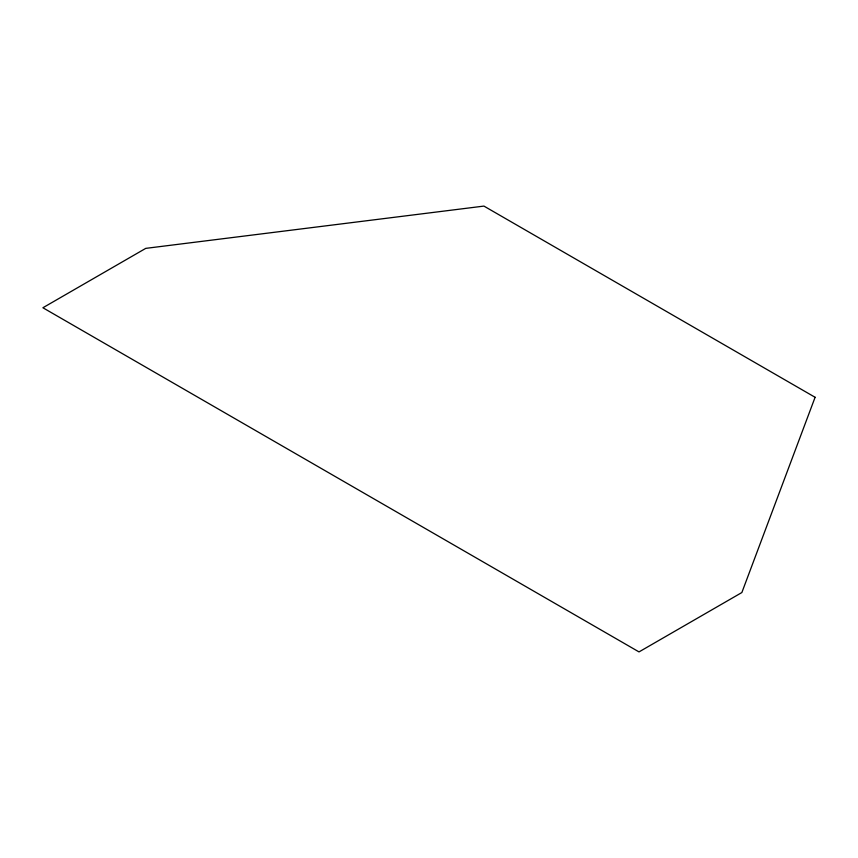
<?xml version="1.0" encoding="UTF-8"?>
<svg xmlns="http://www.w3.org/2000/svg" width="858" height="858" viewBox="0 0 858 858"><rect width="100%" height="100%" fill="white"/><g stroke="black" fill="none" stroke-linecap="round" stroke-linejoin="round"><path stroke-width="1.29" d="M815.1 397.286L741.859 592.535L639.006 651.908L42.9 307.754L145.753 248.37L483.933 206.092L815.1 397.286"/></g></svg>
